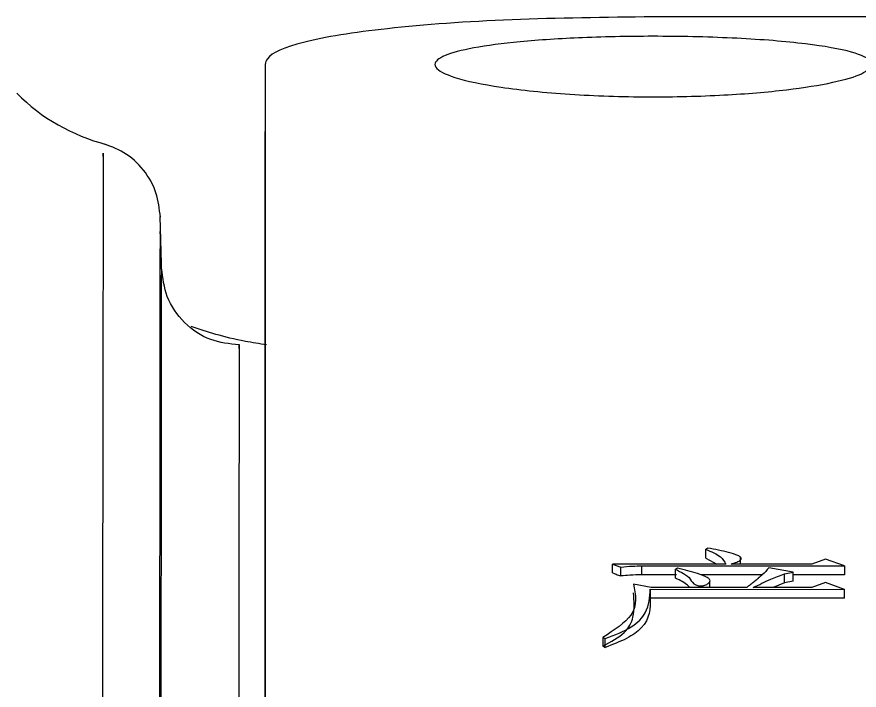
# Model space of a CAD drawing. Header units: millimetres. Extents: x 2160 to 4596, y 811 to 2534.
# Drawn here: x 2729.79 to 2738.47, y 2311.42 to 2318.35 of the extents above; entities that cross this region are included whole.
import ezdxf

# ---------------------------------------------------------------- set-up
doc = ezdxf.new("R2010")
doc.units = ezdxf.units.MM

msp = doc.modelspace()

# ---------------------------------------------------------------- linework, layer by layer
at = {"color": 7, "linetype": 'Continuous', "lineweight": 25}
for p, q in [((2773.3461, 2318.3511), (2736.3461, 2318.3526)), ((2732.3461, 2317.8699), (2732.3461, 2317.1785)), ((2731.2815, 2315.6914), (2731.2665, 2316.298)), ((2736.9094, 2312.8828), (2736.8877, 2312.8714)), ((2736.8877, 2312.7792), (2736.8877, 2312.8714)), ((2736.8877, 2312.7792), (2737.0018, 2312.7185)), ((2737.2463, 2312.7185), (2737.2463, 2312.7888)), ((2738.1209, 2312.7684), (2737.9803, 2312.7185)), ((2738.3157, 2312.6992), (2738.1209, 2312.7684)), ((2735.925, 2312.6266), (2735.925, 2312.7185)), ((2735.925, 2312.7185), (2736.0116, 2312.6877)), ((2737.0933, 2312.7185), (2735.925, 2312.7185)), ((2736.0116, 2312.5958), (2736.0116, 2312.6877)), ((2736.2279, 2312.6073), (2736.2279, 2312.6993)), ((2736.2279, 2312.6993), (2738.3157, 2312.6992)), ((2736.5741, 2312.5727), (2736.5742, 2312.6646)), ((2737.9803, 2312.7185), (2737.1474, 2312.7185)), ((2737.7856, 2312.6336), (2737.5368, 2312.68)), ((2738.3157, 2312.6992), (2738.3157, 2312.6073)), ((2736.585, 2312.6073), (2736.2279, 2312.6073)), ((2737.469, 2312.6073), (2736.835, 2312.6073)), ((2736.9281, 2312.5513), (2736.9281, 2312.5561)), ((2737.6991, 2312.6181), (2737.7856, 2312.6336)), ((2737.6991, 2312.5263), (2737.6991, 2312.6181)), ((2737.7856, 2312.5417), (2737.7856, 2312.6336)), ((2738.3157, 2312.6073), (2737.7856, 2312.6073)), ((2736.3253, 2312.4779), (2736.1415, 2312.5131)), ((2737.3097, 2312.4779), (2736.3253, 2312.4779)), ((2736.9281, 2312.4779), (2736.9281, 2312.5373)), ((2737.9803, 2312.4778), (2737.3746, 2312.4779)), ((2737.6991, 2312.5263), (2737.581, 2312.4779)), ((2737.7856, 2312.5417), (2737.6991, 2312.5263)), ((2738.121, 2312.5287), (2737.9803, 2312.4778)), ((2738.3157, 2312.4582), (2738.121, 2312.5287)), ((2736.3144, 2312.4583), (2736.3144, 2312.3667)), ((2736.3144, 2312.4583), (2738.3157, 2312.4582)), ((2738.3157, 2312.3666), (2738.3157, 2312.4582)), ((2738.3157, 2312.3666), (2736.3144, 2312.3667)), ((2735.8277, 2311.9632), (2735.8277, 2311.8722)), ((2735.8277, 2311.9632), (2735.8493, 2311.951)), ((2735.8493, 2311.8601), (2735.8493, 2311.951)), ((2735.8277, 2311.8722), (2735.8493, 2311.8601))]:
    msp.add_line(p, q, dxfattribs=at)
at = {"color": 7, "linetype": 'Continuous', "lineweight": 25, "flags": 128}
msp.add_lwpolyline([(2736.5957, 2312.6761), (2736.5902, 2312.6732), (2736.5822, 2312.6689), (2736.5741, 2312.6646)], dxfattribs=at)
at = {"color": 7, "linetype": 'Continuous', "lineweight": 25}
msp.add_arc((2731.2053, 2318.9769), 2, 224.87751, 255.57646, dxfattribs=at)
for points, knots in [([(2736.3461, 2318.3526), (2735.852, 2318.3469), (2734.8629, 2318.3354), (2733.5765, 2318.243), (2732.6942, 2318.1031), (2732.3711, 2317.9648), (2732.351, 2317.8828), (2732.3461, 2317.8629)], [0, 0, 0, 0, 0.247809, 0.4960641, 0.7267645, 0.9338912, 1, 1, 1, 1]), ([(2738.5961, 2317.8627), (2738.5755, 2317.8306), (2738.5341, 2317.7662), (2738.2122, 2317.674), (2737.7239, 2317.5956), (2737.0641, 2317.5405), (2736.2837, 2317.5212), (2735.4705, 2317.5482), (2734.7586, 2317.6206), (2734.2734, 2317.7224), (2734.1112, 2317.8082), (2734.0855, 2317.8849), (2734.1676, 2317.9566), (2734.4772, 2318.0373), (2734.9696, 2318.1012), (2735.6273, 2318.1436), (2736.4084, 2318.158), (2737.2213, 2318.1379), (2737.9337, 2318.0816), (2738.4166, 2317.9962), (2738.5846, 2317.917), (2738.5941, 2317.8724), (2738.5961, 2317.8627)], [0, 0, 0, 0, 0.0462765, 0.0927197, 0.1417162, 0.1951905, 0.2536862, 0.3152615, 0.3769119, 0.43437, 0.4858165, 0.5000047, 0.5462546, 0.5927016, 0.6417993, 0.6951559, 0.7535147, 0.8153978, 0.8768635, 0.9341607, 0.9857365, 1, 1, 1, 1]), ([(2732.3461, 2317.8629), (2732.3462, 2317.7589), (2732.3462, 2317.2381), (2732.3463, 2315.8712), (2732.3463, 2313.7113), (2732.3464, 2311.0929), (2732.3464, 2308.6304), (2732.3465, 2305.1226), (2732.3465, 2301.9796), (2732.3465, 2297.6645), (2732.3466, 2292.9775), (2732.3466, 2287.8453), (2732.3467, 2282.4217), (2732.3467, 2277.863), (2732.3468, 2271.9405), (2732.3468, 2267.0347), (2732.3469, 2260.3558), (2732.347, 2256.063), (2732.3471, 2253.0619)], [0, 0, 0, 0, 0.020124, 0.100733, 0.181328, 0.221587, 0.302184, 0.342442, 0.423039, 0.463298, 0.543894, 0.624491, 0.664749, 0.745346, 0.785604, 0.8662, 0.906458, 1, 1, 1, 1]), ([(2732.3466, 2286.7729), (2732.3466, 2287.9576), (2732.3466, 2290.2111), (2732.3465, 2294.2514), (2732.3465, 2297.959), (2732.3465, 2302.1936), (2732.3464, 2305.2676), (2732.3464, 2308.6798), (2732.3463, 2311.6572), (2732.3463, 2314.0006), (2732.3462, 2315.9411), (2732.3462, 2316.6748), (2732.3461, 2317.1716)], [0, 0, 0, 0, 0.072858, 0.13859, 0.270184, 0.335916, 0.467513, 0.533245, 0.664841, 0.796434, 0.862166, 1, 1, 1, 1]), ([(2731.2667, 2316.2896), (2731.2573, 2316.3747), (2731.2381, 2316.5493), (2731.1024, 2316.784), (2730.9035, 2316.968), (2730.7376, 2317.0253), (2730.6567, 2317.0531)], [0, 0, 0, 0, 0.243492, 0.499921, 0.756389, 1, 1, 1, 1]), ([(2730.6775, 2316.9149), (2730.6776, 2316.9432), (2730.6779, 2317.0317), (2730.6766, 2316.0453), (2730.6737, 2314.0324), (2730.669, 2310.9697), (2730.6638, 2307.5815), (2730.6587, 2304.2441), (2730.6541, 2301.1744), (2730.6485, 2297.531), (2730.642, 2293.2603), (2730.6347, 2288.6146), (2730.627, 2283.6678), (2730.6188, 2278.4974), (2730.6098, 2272.8131), (2730.5999, 2266.6161), (2730.5892, 2259.9322), (2730.5817, 2255.2415), (2730.5778, 2252.8474)], [0, 0, 0, 0, 0.039342, 0.122943, 0.206183, 0.289063, 0.371582, 0.416612, 0.465601, 0.518547, 0.575452, 0.636313, 0.690059, 0.746552, 0.805793, 0.867782, 0.932518, 1, 1, 1, 1]), ([(2731.1828, 2252.7119), (2731.1874, 2256.0112), (2731.1965, 2262.6097), (2731.2094, 2272.0397), (2731.2215, 2280.9203), (2731.2324, 2289.078), (2731.2422, 2296.3784), (2731.2505, 2302.6961), (2731.2572, 2307.9182), (2731.2622, 2311.9747), (2731.2654, 2314.7227), (2731.2669, 2316.1688), (2731.2665, 2316.1455), (2731.2663, 2316.1368)], [0, 0, 0, 0, 0.094309, 0.188619, 0.282928, 0.377238, 0.471547, 0.565857, 0.660166, 0.754475, 0.848785, 0.943094, 1, 1, 1, 1]), ([(2732.078, 2314.975), (2731.9783, 2314.9861), (2731.7714, 2315.009), (2731.5026, 2315.1921), (2731.317, 2315.4587), (2731.2919, 2315.6645), (2731.2798, 2315.7636)], [0, 0, 0, 0, 0.2413, 0.50044, 0.759328, 1, 1, 1, 1]), ([(2731.1968, 2252.6632), (2731.2001, 2255.0489), (2731.2066, 2259.7555), (2731.2158, 2266.5047), (2731.2245, 2272.8473), (2731.2325, 2278.7425), (2731.2399, 2284.1731), (2731.2476, 2289.9061), (2731.2552, 2295.6747), (2731.2625, 2301.155), (2731.2682, 2305.6221), (2731.2727, 2309.1452), (2731.276, 2311.8072), (2731.2782, 2313.7101), (2731.2795, 2314.9289), (2731.2801, 2315.6459), (2731.2799, 2315.6767), (2731.2798, 2315.6914)], [0, 0, 0, 0, 0.06854, 0.13522, 0.200041, 0.263001, 0.324101, 0.38334, 0.468684, 0.549845, 0.626823, 0.699617, 0.768227, 0.832652, 0.892892, 0.948946, 1, 1, 1, 1]), ([(2732.3622, 2314.9744), (2732.2872, 2314.9864), (2731.9657, 2315.0381), (2731.7493, 2315.1088), (2731.5833, 2315.163)], [0, 0, 0, 0, 0.233143, 1, 1, 1, 1]), ([(2732.078, 2314.9376), (2732.078, 2314.9496), (2732.0783, 2315.0619), (2732.0781, 2314.7092), (2732.0776, 2314.1393), (2732.077, 2313.5926), (2732.0763, 2312.9184), (2732.0754, 2312.1103), (2732.0743, 2311.1704), (2732.073, 2310.0988), (2732.0709, 2308.3893), (2732.0675, 2305.7032), (2732.0623, 2301.5534), (2732.0556, 2296.337), (2732.0483, 2290.7301), (2732.0407, 2285.0529), (2732.0332, 2279.5858), (2732.025, 2273.573), (2732.016, 2267.0254), (2732.0062, 2259.9825), (2731.9994, 2255.0402), (2731.9959, 2252.5261)], [0, 0, 0, 0, 0.008365, 0.077995, 0.107986, 0.138061, 0.168221, 0.198465, 0.228793, 0.259205, 0.289702, 0.358895, 0.433683, 0.514064, 0.600037, 0.66048, 0.723411, 0.788828, 0.856732, 0.927123, 1, 1, 1, 1]), ([(2736.8877, 2312.8714), (2736.9448, 2312.8462), (2737.0458, 2312.8018), (2737.0789, 2312.7437), (2737.0933, 2312.7185)], [0, 0, 0, 0, 0.565391, 1, 1, 1, 1]), ([(2737.1474, 2312.7185), (2737.1676, 2312.7247), (2737.2074, 2312.737), (2737.2441, 2312.757), (2737.2532, 2312.7744), (2737.2484, 2312.7902), (2737.2059, 2312.8139), (2737.092, 2312.8477), (2736.982, 2312.8689), (2736.9094, 2312.8828)], [0, 0, 0, 0, 0.120783, 0.237942, 0.284243, 0.33082, 0.424981, 0.62081, 1, 1, 1, 1]), ([(2736.0116, 2312.6877), (2736.0513, 2312.6915), (2736.1225, 2312.6984), (2736.1956, 2312.699), (2736.2279, 2312.6993)], [0, 0, 0, 0, 0.558835, 1, 1, 1, 1]), ([(2736.5742, 2312.6646), (2736.6035, 2312.6504), (2736.667, 2312.6197), (2736.7365, 2312.5653), (2736.7497, 2312.5158), (2736.8019, 2312.4968), (2736.8243, 2312.4935), (2736.8475, 2312.4931), (2736.8704, 2312.4968), (2736.8959, 2312.5067), (2736.917, 2312.5216), (2736.9333, 2312.5399), (2736.9286, 2312.5598), (2736.8917, 2312.5902), (2736.7783, 2312.6314), (2736.6676, 2312.6593), (2736.5965, 2312.676), (2736.5957, 2312.6762)], [0, 0, 0, 0, 0.117809, 0.254848, 0.391031, 0.410857, 0.430654, 0.450876, 0.468611, 0.491916, 0.540003, 0.576761, 0.613939, 0.66464, 0.78945, 0.997759, 1, 1, 1, 1]), ([(2737.5368, 2312.68), (2737.5156, 2312.6554), (2737.4837, 2312.6186), (2737.4402, 2312.5818), (2737.4226, 2312.5671), (2737.4156, 2312.5612), (2737.4084, 2312.5554), (2737.4021, 2312.5503), (2737.3976, 2312.5466), (2737.394, 2312.5437), (2737.3903, 2312.5408), (2737.3867, 2312.5379), (2737.383, 2312.5349), (2737.3784, 2312.5313), (2737.3747, 2312.5284), (2737.371, 2312.5255), (2737.3673, 2312.5226), (2737.3636, 2312.5197), (2737.359, 2312.516), (2737.3552, 2312.5131), (2737.3506, 2312.5095), (2737.3468, 2312.5066), (2737.3431, 2312.5037), (2737.3393, 2312.5008), (2737.3356, 2312.4979), (2737.3309, 2312.4942), (2737.3271, 2312.4913), (2737.3224, 2312.4877), (2737.3187, 2312.4848), (2737.3141, 2312.4813), (2737.3114, 2312.4792), (2737.3097, 2312.4779)], [0, 0, 0, 0, 0.353012, 0.528911, 0.550896, 0.572881, 0.61685, 0.638835, 0.649827, 0.671812, 0.682805, 0.693797, 0.715782, 0.726774, 0.748759, 0.759751, 0.770744, 0.792728, 0.803721, 0.825705, 0.836698, 0.858683, 0.869675, 0.880667, 0.902652, 0.913644, 0.935629, 0.946622, 0.968606, 0.979599, 1, 1, 1, 1]), ([(2735.925, 2312.6266), (2735.9374, 2312.6222), (2735.958, 2312.6148), (2735.9869, 2312.6046), (2736.0033, 2312.5987), (2736.0116, 2312.5958)], [0, 0, 0, 0, 0.4286101, 0.7143044, 1, 1, 1, 1]), ([(2736.2279, 2312.6073), (2736.1868, 2312.6069), (2736.1136, 2312.6061), (2736.0427, 2312.5989), (2736.0116, 2312.5958)], [0, 0, 0, 0, 0.561086, 1, 1, 1, 1]), ([(2736.7205, 2312.4779), (2736.7172, 2312.4818), (2736.6907, 2312.5132), (2736.6351, 2312.5444), (2736.5811, 2312.5695), (2736.5742, 2312.5727)], [0, 0, 0, 0, 0.110635, 0.886447, 1, 1, 1, 1]), ([(2737.3746, 2312.4779), (2737.4045, 2312.492), (2737.4645, 2312.5201), (2737.5699, 2312.568), (2737.651, 2312.5995), (2737.6991, 2312.6181)], [0, 0, 0, 0, 0.28957, 0.579171, 1, 1, 1, 1]), ([(2736.1415, 2312.5131), (2736.164, 2312.4039), (2736.2046, 2312.2078), (2735.9434, 2312.0383), (2735.8277, 2311.9632)], [0, 0, 0, 0, 0.55707, 1, 1, 1, 1]), ([(2735.8277, 2311.8722), (2735.9094, 2311.9176), (2736.071, 2312.0074), (2736.1626, 2312.2026), (2736.1495, 2312.3384), (2736.1415, 2312.4214)], [0, 0, 0, 0, 0.284866, 0.563033, 1, 1, 1, 1]), ([(2735.8493, 2311.951), (2735.9481, 2311.9886), (2736.1424, 2312.0625), (2736.3048, 2312.2455), (2736.3108, 2312.3777), (2736.3144, 2312.4583)], [0, 0, 0, 0, 0.287817, 0.565935, 1, 1, 1, 1]), ([(2736.3144, 2312.3667), (2736.3138, 2312.262), (2736.3128, 2312.1153), (2736.0796, 2311.947), (2735.9267, 2311.8893), (2735.8493, 2311.8601)], [0, 0, 0, 0, 0.551532, 0.772844, 1, 1, 1, 1])]:
    msp.add_open_spline(points, degree=3, knots=knots, dxfattribs=at)

doc.saveas('drawing.dxf')
